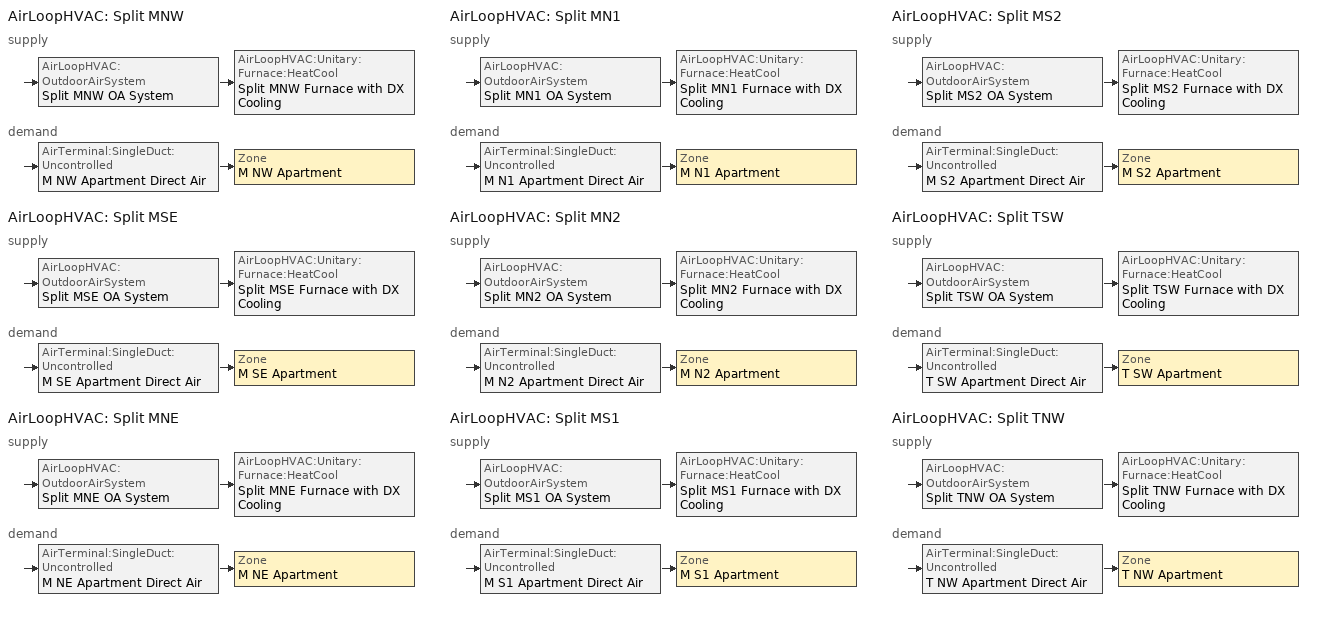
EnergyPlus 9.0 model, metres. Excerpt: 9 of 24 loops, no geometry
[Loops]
AirLoopHVAC 'Split MNW'
 supply: AirLoopHVAC:OutdoorAirSystem 'Split MNW OA System' > AirLoopHVAC:Unitary:Furnace:HeatCool 'Split MNW Furnace with DX Cooling'
 demand: AirTerminal:SingleDuct:Uncontrolled 'M NW Apartment Direct Air' > Zone 'M NW Apartment'
AirLoopHVAC 'Split MSE'
 supply: AirLoopHVAC:OutdoorAirSystem 'Split MSE OA System' > AirLoopHVAC:Unitary:Furnace:HeatCool 'Split MSE Furnace with DX Cooling'
 demand: AirTerminal:SingleDuct:Uncontrolled 'M SE Apartment Direct Air' > Zone 'M SE Apartment'
AirLoopHVAC 'Split MNE'
 supply: AirLoopHVAC:OutdoorAirSystem 'Split MNE OA System' > AirLoopHVAC:Unitary:Furnace:HeatCool 'Split MNE Furnace with DX Cooling'
 demand: AirTerminal:SingleDuct:Uncontrolled 'M NE Apartment Direct Air' > Zone 'M NE Apartment'
AirLoopHVAC 'Split MN1'
 supply: AirLoopHVAC:OutdoorAirSystem 'Split MN1 OA System' > AirLoopHVAC:Unitary:Furnace:HeatCool 'Split MN1 Furnace with DX Cooling'
 demand: AirTerminal:SingleDuct:Uncontrolled 'M N1 Apartment Direct Air' > Zone 'M N1 Apartment'
AirLoopHVAC 'Split MN2'
 supply: AirLoopHVAC:OutdoorAirSystem 'Split MN2 OA System' > AirLoopHVAC:Unitary:Furnace:HeatCool 'Split MN2 Furnace with DX Cooling'
 demand: AirTerminal:SingleDuct:Uncontrolled 'M N2 Apartment Direct Air' > Zone 'M N2 Apartment'
AirLoopHVAC 'Split MS1'
 supply: AirLoopHVAC:OutdoorAirSystem 'Split MS1 OA System' > AirLoopHVAC:Unitary:Furnace:HeatCool 'Split MS1 Furnace with DX Cooling'
 demand: AirTerminal:SingleDuct:Uncontrolled 'M S1 Apartment Direct Air' > Zone 'M S1 Apartment'
AirLoopHVAC 'Split MS2'
 supply: AirLoopHVAC:OutdoorAirSystem 'Split MS2 OA System' > AirLoopHVAC:Unitary:Furnace:HeatCool 'Split MS2 Furnace with DX Cooling'
 demand: AirTerminal:SingleDuct:Uncontrolled 'M S2 Apartment Direct Air' > Zone 'M S2 Apartment'
AirLoopHVAC 'Split TSW'
 supply: AirLoopHVAC:OutdoorAirSystem 'Split TSW OA System' > AirLoopHVAC:Unitary:Furnace:HeatCool 'Split TSW Furnace with DX Cooling'
 demand: AirTerminal:SingleDuct:Uncontrolled 'T SW Apartment Direct Air' > Zone 'T SW Apartment'
AirLoopHVAC 'Split TNW'
 supply: AirLoopHVAC:OutdoorAirSystem 'Split TNW OA System' > AirLoopHVAC:Unitary:Furnace:HeatCool 'Split TNW Furnace with DX Cooling'
 demand: AirTerminal:SingleDuct:Uncontrolled 'T NW Apartment Direct Air' > Zone 'T NW Apartment'
[Sizing:Zone] Zone Cooling Design Supply Air Temperature Input Method=SupplyAirTemperature; Zone Cooling Design Supply Air Temperature {C}=12.8; Zone Heating Design Supply Air Temperature Input Method=SupplyAirTemperature; Zone Heating Design Supply Air Temperature {C}=40; Zone Cooling Design Supply Air Humidity Ratio {kgWater/kgDryAir}=0.008; Zone Heating Design Supply Air Humidity Ratio {kgWater/kgDryAir}=0.008; Cooling Design Air Flow Method=DesignDay; Cooling Design Air Flow Rate {m3/s}=0; Cooling Minimum Air Flow Fraction=0; Heating Design Air Flow Method=DesignDay; Heating Design Air Flow Rate {m3/s}=0; Heating Maximum Air Flow Fraction=0
Name | Design Specification Outdoor Air Object
M NW Apartment | SZ DSOA M NW Apartment
M SE Apartment | SZ DSOA M SE Apartment
M NE Apartment | SZ DSOA M NE Apartment
M N1 Apartment | SZ DSOA M N1 Apartment
M N2 Apartment | SZ DSOA M N2 Apartment
M S1 Apartment | SZ DSOA M S1 Apartment
M S2 Apartment | SZ DSOA M S2 Apartment
T SW Apartment | SZ DSOA T SW Apartment
T NW Apartment | SZ DSOA T NW Apartment
[DesignSpecification:OutdoorAir] Outdoor Air Method=Flow/Area; Outdoor Air Flow per Person {m3/s-person}=0.00708; Outdoor Air Flow per Zone Floor Area {m3/s-m2}=0.000294087; Outdoor Air Flow per Zone {m3/s}=0
SZ DSOA M NW Apartment; SZ DSOA M SE Apartment; SZ DSOA M NE Apartment; SZ DSOA M N1 Apartment; SZ DSOA M N2 Apartment; SZ DSOA M S1 Apartment; SZ DSOA M S2 Apartment; SZ DSOA T SW Apartment; SZ DSOA T NW Apartment
[Sizing:System] Type of Load to Size On=Sensible; Design Outdoor Air Flow Rate {m3/s}=autosize; Central Heating Maximum System Air Flow Ratio=1; Preheat Design Temperature {C}=7; Preheat Design Humidity Ratio {kgWater/kgDryAir}=0.008; Precool Design Temperature {C}=11; Precool Design Humidity Ratio {kgWater/kgDryAir}=0.008; Central Cooling Design Supply Air Temperature {C}=12.8; Central Heating Design Supply Air Temperature {C}=40; Type of Zone Sum to Use=NonCoincident; 100% Outdoor Air in Cooling=No; 100% Outdoor Air in Heating=No; Central Cooling Design Supply Air Humidity Ratio {kgWater/kgDryAir}=0.008; Central Heating Design Supply Air Humidity Ratio {kgWater/kgDryAir}=0.008; Cooling Supply Air Flow Rate Method=DesignDay; Cooling Supply Air Flow Rate {m3/s}=0; Heating Supply Air Flow Rate Method=DesignDay; Heating Supply Air Flow Rate {m3/s}=0; System Outdoor Air Method=ZoneSum
Split MNW; Split MSE; Split MNE; Split MN1; Split MN2; Split MS1; Split MS2; Split TSW; Split TNW
[AirLoopHVAC] Design Supply Air Flow Rate {m3/s}=autosize
Split MNW; Split MSE; Split MNE; Split MN1; Split MN2; Split MS1; Split MS2; Split TSW; Split TNW
[SetpointManager:SingleZone:Heating] Control Variable=Temperature; Minimum Supply Air Temperature {C}=12.8; Maximum Supply Air Temperature {C}=40
Name | Control Zone | Setpoint Node or NodeList
Split MNW Supply Air Temp Manager - Htg | M NW Apartment | Split MNW Heating Coil Outlet
Split MSE Supply Air Temp Manager - Htg | M SE Apartment | Split MSE Heating Coil Outlet
Split MNE Supply Air Temp Manager - Htg | M NE Apartment | Split MNE Heating Coil Outlet
Split MN1 Supply Air Temp Manager - Htg | M N1 Apartment | Split MN1 Heating Coil Outlet
Split MN2 Supply Air Temp Manager - Htg | M N2 Apartment | Split MN2 Heating Coil Outlet
Split MS1 Supply Air Temp Manager - Htg | M S1 Apartment | Split MS1 Heating Coil Outlet
Split MS2 Supply Air Temp Manager - Htg | M S2 Apartment | Split MS2 Heating Coil Outlet
Split TSW Supply Air Temp Manager - Htg | T SW Apartment | Split TSW Heating Coil Outlet
Split TNW Supply Air Temp Manager - Htg | T NW Apartment | Split TNW Heating Coil Outlet
[SetpointManager:SingleZone:Cooling] Control Variable=Temperature; Minimum Supply Air Temperature {C}=12.8; Maximum Supply Air Temperature {C}=40
Name | Control Zone | Setpoint Node or NodeList
Split MNW Supply Air Temp Manager - Clg | M NW Apartment | Split MNW Air Loop Outlet
Split MSE Supply Air Temp Manager - Clg | M SE Apartment | Split MSE Air Loop Outlet
Split MNE Supply Air Temp Manager - Clg | M NE Apartment | Split MNE Air Loop Outlet
Split MN1 Supply Air Temp Manager - Clg | M N1 Apartment | Split MN1 Air Loop Outlet
Split MN2 Supply Air Temp Manager - Clg | M N2 Apartment | Split MN2 Air Loop Outlet
Split MS1 Supply Air Temp Manager - Clg | M S1 Apartment | Split MS1 Air Loop Outlet
Split MS2 Supply Air Temp Manager - Clg | M S2 Apartment | Split MS2 Air Loop Outlet
Split TSW Supply Air Temp Manager - Clg | T SW Apartment | Split TSW Air Loop Outlet
Split TNW Supply Air Temp Manager - Clg | T NW Apartment | Split TNW Air Loop Outlet
[SetpointManager:MixedAir] Control Variable=Temperature
Name | Setpoint Node or NodeList
Split MNW Outdoor Air Temp Manager | Split MNW Mixed Air Outlet
Split MSE Outdoor Air Temp Manager | Split MSE Mixed Air Outlet
Split MNE Outdoor Air Temp Manager | Split MNE Mixed Air Outlet
Split MN1 Outdoor Air Temp Manager | Split MN1 Mixed Air Outlet
Split MN2 Outdoor Air Temp Manager | Split MN2 Mixed Air Outlet
Split MS1 Outdoor Air Temp Manager | Split MS1 Mixed Air Outlet
Split MS2 Outdoor Air Temp Manager | Split MS2 Mixed Air Outlet
Split TSW Outdoor Air Temp Manager | Split TSW Mixed Air Outlet
Split TNW Outdoor Air Temp Manager | Split TNW Mixed Air Outlet
[Controller:OutdoorAir] Minimum Outdoor Air Flow Rate {m3/s}=autosize; Maximum Outdoor Air Flow Rate {m3/s}=autosize; Economizer Control Type=NoEconomizer; Economizer Control Action Type=ModulateFlow; Lockout Type=LockoutWithHeating; Minimum Limit Type=FixedMinimum
Split MNW OA Controller; Split MSE OA Controller; Split MNE OA Controller; Split MN1 OA Controller; Split MN2 OA Controller; Split MS1 OA Controller; Split MS2 OA Controller; Split TSW OA Controller; Split TNW OA Controller
[ZoneHVAC:EnergyRecoveryVentilator] Availability Schedule=All On; Supply Air Flow Rate {m3/s}=0.0259571; Exhaust Air Flow Rate {m3/s}=0.0259571
Name | Heat Exchanger | Supply Air Fan | Exhaust Air Fan | ERV controller
M NW Apartment ERV | M NW Apartment OA Heat Exchanger | M NW Apartment ERV Sup Fan | M NW Apartment ERV Exh Fan | M NW Apartment ERV Ctrl
M SE Apartment ERV | M SE Apartment OA Heat Exchanger | M SE Apartment ERV Sup Fan | M SE Apartment ERV Exh Fan | M SE Apartment ERV Ctrl
M NE Apartment ERV | M NE Apartment OA Heat Exchanger | M NE Apartment ERV Sup Fan | M NE Apartment ERV Exh Fan | M NE Apartment ERV Ctrl
M N1 Apartment ERV | M N1 Apartment OA Heat Exchanger | M N1 Apartment ERV Sup Fan | M N1 Apartment ERV Exh Fan | M N1 Apartment ERV Ctrl
M N2 Apartment ERV | M N2 Apartment OA Heat Exchanger | M N2 Apartment ERV Sup Fan | M N2 Apartment ERV Exh Fan | M N2 Apartment ERV Ctrl
M S1 Apartment ERV | M S1 Apartment OA Heat Exchanger | M S1 Apartment ERV Sup Fan | M S1 Apartment ERV Exh Fan | M S1 Apartment ERV Ctrl
M S2 Apartment ERV | M S2 Apartment OA Heat Exchanger | M S2 Apartment ERV Sup Fan | M S2 Apartment ERV Exh Fan | M S2 Apartment ERV Ctrl
T SW Apartment ERV | T SW Apartment OA Heat Exchanger | T SW Apartment ERV Sup Fan | T SW Apartment ERV Exh Fan | T SW Apartment ERV Ctrl
T NW Apartment ERV | T NW Apartment OA Heat Exchanger | T NW Apartment ERV Sup Fan | T NW Apartment ERV Exh Fan | T NW Apartment ERV Ctrl
[ZoneHVAC:EnergyRecoveryVentilator:Controller] Exhaust Air Temperature Limit=NoExhaustAirTemperatureLimit; Exhaust Air Enthalpy Limit=NoExhaustAirEnthalpyLimit; High Humidity Control Flag=No; High Humidity Outdoor Air Flow Ratio=1; Control High Indoor Humidity Based on Outdoor Humidity ratio=No
M NW Apartment ERV Ctrl; M SE Apartment ERV Ctrl; M NE Apartment ERV Ctrl; M N1 Apartment ERV Ctrl; M N2 Apartment ERV Ctrl; M S1 Apartment ERV Ctrl; M S2 Apartment ERV Ctrl; T SW Apartment ERV Ctrl; T NW Apartment ERV Ctrl
[HeatExchanger:AirToAir:SensibleAndLatent] Availability Schedule=AllOn_Except_DD; Nominal Supply Air Flow Rate {m3/s}=AUTOSIZE; Sensible Effectiveness at 100% Heating Air Flow=0; Latent Effectiveness at 100% Heating Air Flow=0; Sensible Effectiveness at 75% Heating Air Flow=0; Latent Effectiveness at 75% Heating Air Flow=0; Sensible Effectiveness at 100% Cooling Air Flow=0; Latent Effectiveness at 100% Cooling Air Flow=0; Sensible Effectiveness at 75% Cooling Air Flow=0; Latent Effectiveness at 75% Cooling Air Flow=0; Nominal Electric Power {W}=0; Supply Air Outlet Temperature Control=No; Heat Exchanger Type=Rotary; Frost Control Type=ExhaustOnly; Threshold Temperature {C}=-23.3; Initial Defrost Time Fraction=0.167; Rate of Defrost Time Fraction Increase {1/K}=1.44
M NW Apartment OA Heat Exchanger; M SE Apartment OA Heat Exchanger; M NE Apartment OA Heat Exchanger; M N1 Apartment OA Heat Exchanger; M N2 Apartment OA Heat Exchanger; M S1 Apartment OA Heat Exchanger; M S2 Apartment OA Heat Exchanger; T SW Apartment OA Heat Exchanger; T NW Apartment OA Heat Exchanger
[Fan:OnOff] Availability Schedule=All On; Maximum Flow Rate {m3/s}=autosize; Motor In Airstream Fraction=1
Name | Fan Total Efficiency | Pressure Rise {Pa} | Motor Efficiency
M NW Apartment ERV Sup Fan; M NW Apartment ERV Exh Fan; M SE Apartment ERV Sup Fan; M SE Apartment ERV Exh Fan; M NE Apartment ERV Sup Fan; M NE Apartment ERV Exh Fan; M N1 Apartment ERV Sup Fan; M N1 Apartment ERV Exh Fan; M N2 Apartment ERV Sup Fan; M N2 Apartment ERV Exh Fan; M S1 Apartment ERV Sup Fan; M S1 Apartment ERV Exh Fan; M S2 Apartment ERV Sup Fan; M S2 Apartment ERV Exh Fan; T SW Apartment ERV Sup Fan; T SW Apartment ERV Exh Fan; T NW Apartment ERV Sup Fan; T NW Apartment ERV Exh Fan | 0.303158 | 233.6875 | 0.48
Split MNW Supply Fan; Split MSE Supply Fan; Split MNE Supply Fan; Split MN1 Supply Fan; Split MN2 Supply Fan; Split MS1 Supply Fan; Split MS2 Supply Fan; Split TSW Supply Fan; Split TNW Supply Fan | 0.55575 | 622.5 | 0.855
[Zone equipment]
M NW Apartment: M NW Apartment ERV, M NW Apartment Direct Air
M SE Apartment: M SE Apartment ERV, M SE Apartment Direct Air
M NE Apartment: M NE Apartment ERV, M NE Apartment Direct Air
M N1 Apartment: M N1 Apartment ERV, M N1 Apartment Direct Air
M N2 Apartment: M N2 Apartment ERV, M N2 Apartment Direct Air
M S1 Apartment: M S1 Apartment ERV, M S1 Apartment Direct Air
M S2 Apartment: M S2 Apartment ERV, M S2 Apartment Direct Air
T SW Apartment: T SW Apartment ERV, T SW Apartment Direct Air
T NW Apartment: T NW Apartment ERV, T NW Apartment Direct Air
[AirLoopHVAC:Unitary:Furnace:HeatCool] Availability Schedule=COMPACT HVAC-ALWAYS 1; Supply Air Fan Operating Mode Schedule=All Off; Maximum Supply Air Temperature {C}=80; Cooling Supply Air Flow Rate {m3/s}=autosize; Heating Supply Air Flow Rate {m3/s}=autosize; No Load Supply Air Flow Rate {m3/s}=autosize; Fan Placement=BlowThrough; Dehumidification Control Type=None
Name | Controlling Zone or Thermostat Location | Supply Fan | Heating Coil | Cooling Coil
Split MNW Furnace with DX Cooling | M NW Apartment | Split MNW Supply Fan | Split MNW Heating Coil | Split MNW Cooling Coil
Split MSE Furnace with DX Cooling | M SE Apartment | Split MSE Supply Fan | Split MSE Heating Coil | Split MSE Cooling Coil
Split MNE Furnace with DX Cooling | M NE Apartment | Split MNE Supply Fan | Split MNE Heating Coil | Split MNE Cooling Coil
Split MN1 Furnace with DX Cooling | M N1 Apartment | Split MN1 Supply Fan | Split MN1 Heating Coil | Split MN1 Cooling Coil
Split MN2 Furnace with DX Cooling | M N2 Apartment | Split MN2 Supply Fan | Split MN2 Heating Coil | Split MN2 Cooling Coil
Split MS1 Furnace with DX Cooling | M S1 Apartment | Split MS1 Supply Fan | Split MS1 Heating Coil | Split MS1 Cooling Coil
Split MS2 Furnace with DX Cooling | M S2 Apartment | Split MS2 Supply Fan | Split MS2 Heating Coil | Split MS2 Cooling Coil
Split TSW Furnace with DX Cooling | T SW Apartment | Split TSW Supply Fan | Split TSW Heating Coil | Split TSW Cooling Coil
Split TNW Furnace with DX Cooling | T NW Apartment | Split TNW Supply Fan | Split TNW Heating Coil | Split TNW Cooling Coil
[AirTerminal:SingleDuct:Uncontrolled] Availability Schedule=COMPACT HVAC-ALWAYS 1; Maximum Air Flow Rate {m3/s}=autosize
M NW Apartment Direct Air; M SE Apartment Direct Air; M NE Apartment Direct Air; M N1 Apartment Direct Air; M N2 Apartment Direct Air; M S1 Apartment Direct Air; M S2 Apartment Direct Air; T SW Apartment Direct Air; T NW Apartment Direct Air
[ZoneControl:Thermostat] Control Type Schedule=COMPACT HVAC-ALWAYS 4
Name | Zone or ZoneList | Control 1
M NW Apartment Thermostat | M NW Apartment | N Apartment Dual SP Control
M SE Apartment Thermostat | M SE Apartment | S Apartment Dual SP Control
M NE Apartment Thermostat | M NE Apartment | N Apartment Dual SP Control
M N1 Apartment Thermostat | M N1 Apartment | N Apartment Dual SP Control
M N2 Apartment Thermostat | M N2 Apartment | N Apartment Dual SP Control
M S1 Apartment Thermostat | M S1 Apartment | S Apartment Dual SP Control
M S2 Apartment Thermostat | M S2 Apartment | S Apartment Dual SP Control
T SW Apartment Thermostat | T SW Apartment | S Apartment Dual SP Control
T NW Apartment Thermostat | T NW Apartment | N Apartment Dual SP Control
[ThermostatSetpoint:DualSetpoint]
Name | Heating Setpoint Temperature Schedule | Cooling Setpoint Temperature Schedule
S Apartment Dual SP Control | S HTGSETP_APT_SCH | S CLGSETP_APT_SCH
N Apartment Dual SP Control | N HTGSETP_APT_SCH | N CLGSETP_APT_SCH
[WaterHeater:Mixed] Tank Volume {m3}=0.189271; Setpoint Temperature Schedule=Hot Water Setpoint Temp Schedule; Deadband Temperature Difference {deltaC}=1.11111; Maximum Temperature Limit {C}=82.2222; Heater Control Type=Cycle; Heater Maximum Capacity {W}=14653.55; Heater Minimum Capacity {W}=0; Heater Fuel Type=Electricity; Heater Thermal Efficiency,=1; Off Cycle Parasitic Fuel Type=Electricity; Off Cycle Parasitic Heat Fraction to Tank=0; On Cycle Parasitic Heat Fraction to Tank=0; Ambient Temperature Indicator=Zone; Off Cycle Loss Coefficient to Ambient Temperature {W/K}=1.81703; On Cycle Loss Coefficient to Ambient Temperature {W/K}=1.81703; Use Flow Rate Fraction Schedule=APT_DHW_SCH
Name | Ambient Temperature Zone | Peak Use Flow Rate {m3/s}
M NW Apartment Water Heater | M NW Apartment | 7.31769e-06
M SE Apartment Water Heater | M SE Apartment | 7.31769e-06
M NE Apartment Water Heater | M NE Apartment | 7.31769e-06
M N1 Apartment Water Heater | M N1 Apartment | 7.31769e-06
M N2 Apartment Water Heater | M N2 Apartment | 7.31769e-06
M S1 Apartment Water Heater | M S1 Apartment | 7.31769e-06
M S2 Apartment Water Heater | M S2 Apartment | 7.31769e-06
T SW Apartment Water Heater | T SW Apartment | 3.66e-06
T NW Apartment Water Heater | T NW Apartment | 3.66e-06
[Coil:Heating:Fuel] Availability Schedule=All On; Fuel Type=NaturalGas; Burner Efficiency=0.8; Nominal Capacity {W}=autosize
Split MNW Heating Coil; Split MSE Heating Coil; Split MNE Heating Coil; Split MN1 Heating Coil; Split MN2 Heating Coil; Split MS1 Heating Coil; Split MS2 Heating Coil; Split TSW Heating Coil; Split TNW Heating Coil
[Coil:Cooling:DX:SingleSpeed] Availability Schedule=All On; Gross Rated Total Cooling Capacity {W}=autosize; Gross Rated Sensible Heat Ratio=autosize; Gross Rated Cooling COP {W/W}=4.11713; Rated Air Flow Rate {m3/s}=autosize; Total Cooling Capacity Function of Temperature Curve=Split DX Coil Cap-FT; Total Cooling Capacity Function of Flow Fraction Curve=Split DX Coil Cap-FF; Energy Input Ratio Function of Temperature Curve=Split DX Coil EIR-FT; Energy Input Ratio Function of Flow Fraction Curve=Split DX Coil EIR-FF; Part Load Fraction Correlation Curve=Split DX Coil PLF; Nominal Time for Condensate Removal to Begin {s}=0; Ratio of Initial Moisture Evaporation Rate and Steady State Latent Capacity=0; Maximum Cycling Rate {cycles/hr}=0; Latent Capacity Time Constant {s}=0; Condenser Type=AirCooled; Evaporative Condenser Effectiveness=0; Evaporative Condenser Pump Rated Power Consumption {W}=0; Crankcase Heater Capacity {W}=0; Maximum Outdoor Dry-Bulb Temperature for Crankcase Heater Operation {C}=10
Split MNW Cooling Coil; Split MSE Cooling Coil; Split MNE Cooling Coil; Split MN1 Cooling Coil; Split MN2 Cooling Coil; Split MS1 Cooling Coil; Split MS2 Cooling Coil; Split TSW Cooling Coil; Split TNW Cooling Coil
[Schedule:Compact]
S HTGSETP_APT_SCH; N HTGSETP_APT_SCH: THROUGH: 12/31, FOR:AllDays, UNTIL: 24:00, 21.1
S CLGSETP_APT_SCH; N CLGSETP_APT_SCH: THROUGH: 12/31, FOR:AllDays, UNTIL: 24:00, 24
All Off: Through: 12/31, For: AllDays, Until: 24:00, 0
All On; COMPACT HVAC-ALWAYS 1: Through: 12/31, For: AllDays, Until: 24:00, 1
AllOn_Except_DD: Through: 12/31, For: SummerDesignDay, Until: 24:00, 0, For: WinterDesignDay, Until: 24:00, 0, For: AllOtherDays, Until: 24:00, 1
COMPACT HVAC-ALWAYS 4: Through: 12/31, For: AllDays, Until: 24:00, 4
APT_DHW_SCH: THROUGH: 12/31, FOR: AllDays, UNTIL: 1:00, 0.08, UNTIL: 2:00, 0.04, UNTIL: 3:00, 0.01, UNTIL: 4:00, 0.01, UNTIL: 5:00, 0.04, UNTIL: 6:00, 0.27, UNTIL: 7:00, 0.94, UNTIL: 8:00, 1, UNTIL: 9:00, 0.96, UNTIL: 10:00, 0.84, UNTIL: 11:00, 0.76, UNTIL: 12:00, 0.61, UNTIL: 13:00, 0.53, UNTIL: 14:00, 0.47, UNTIL: 15:00, 0.41, UNTIL: 16:00, 0.47, UNTIL: 17:00, 0.55, UNTIL: 18:00, 0.73, UNTIL: 19:00, 0.86, UNTIL: 20:00, 0.82, UNTIL: 21:00, 0.75, UNTIL: 22:00, 0.61, UNTIL: 23:00, 0.53, UNTIL: 24:00, 0.29
Hot Water Setpoint Temp Schedule: THROUGH: 12/31, FOR: AllDays, UNTIL: 24:00, 60
[Curve:Biquadratic] Minimum Value of x=12.77778; Maximum Value of x=23.88889; Minimum Value of y=23.88889; Maximum Value of y=46.11111
Name | Coefficient1 Constant | Coefficient2 x | Coefficient3 x**2 | Coefficient4 y | Coefficient5 y**2 | Coefficient6 x*y
Split DX Coil Cap-FT | 0.766955 | 0.0107757 | -4.1472e-05 | 0.00134964 | -0.000261144 | 0.000457488
Split DX Coil EIR-FT | 0.791531 | 0 | -0.00054871 | 0.000949448 | 0.000165482 | 0.000278268
[Curve:Quadratic]
Name | Coefficient1 Constant | Coefficient2 x | Coefficient3 x**2 | Minimum Value of x | Maximum Value of x
Split DX Coil Cap-FF | 0.8 | 0.2 | 0 | 0.5 | 1.5
Split DX Coil EIR-FF | 1.1552 | -0.1808 | 0.0256 | 0.5 | 1.5
Split DX Coil PLF | 0.85 | 0.15 | 0 | 0 | 1
